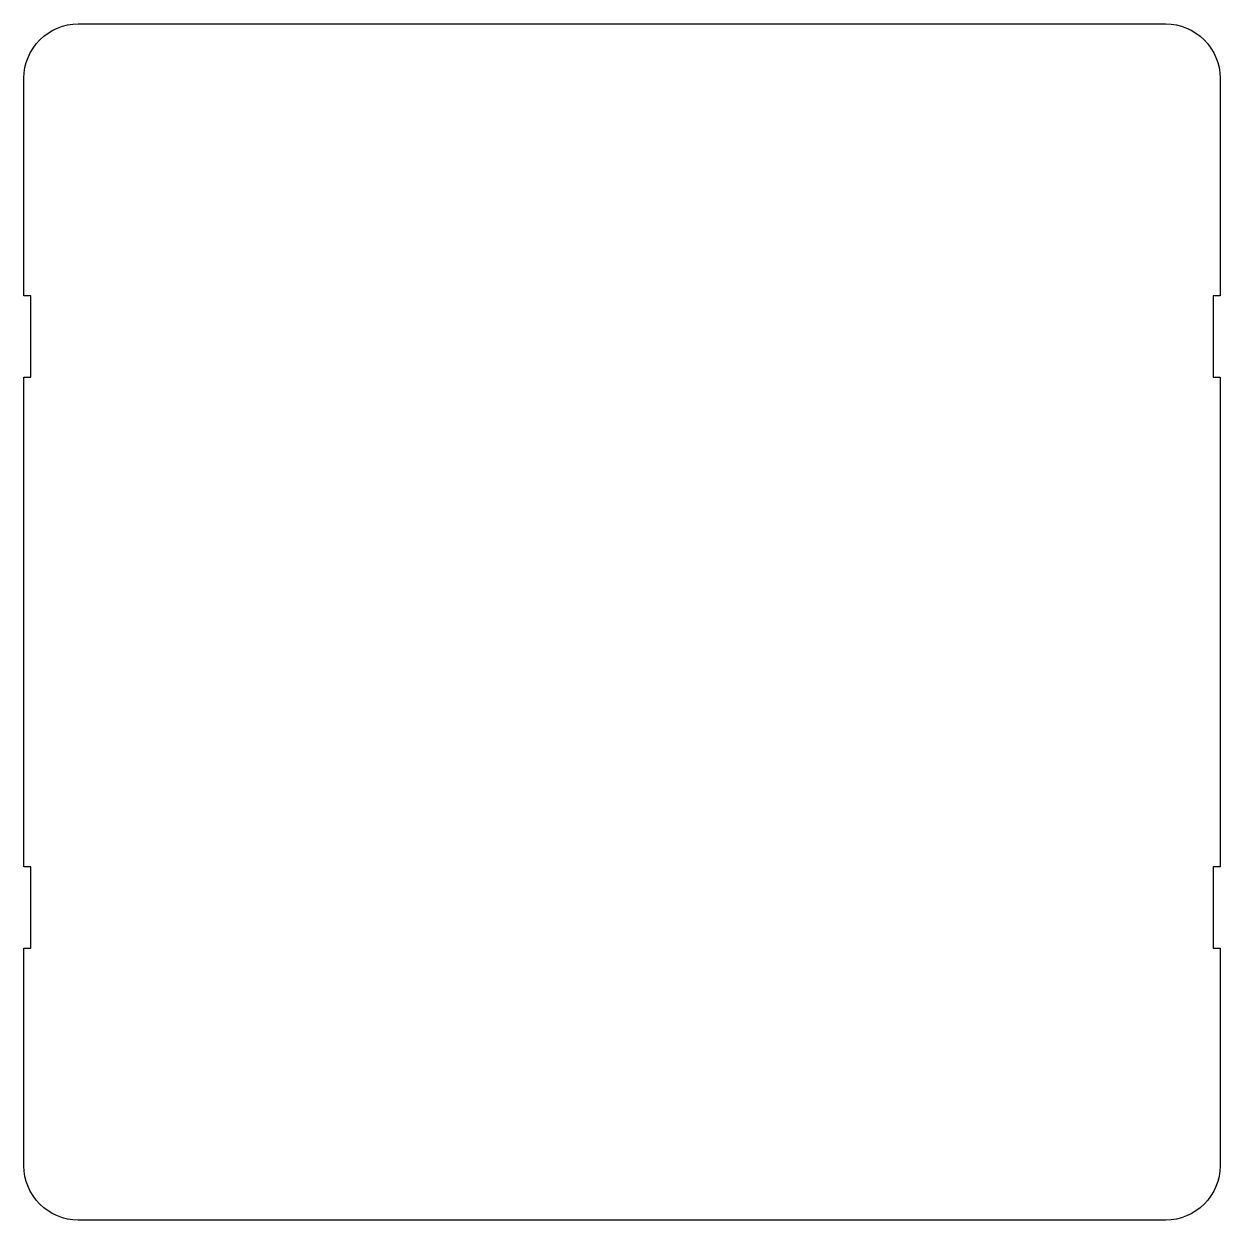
# Model space of a CAD drawing. Header units: millimetres. Extents: x -22 to 22, y -22 to 22.
import ezdxf

# ---------------------------------------------------------------- set-up
doc = ezdxf.new("R2010")
doc.units = ezdxf.units.MM
doc.layers.get('0').update_dxf_attribs({"linetype": 'CONTINUOUS'})

msp = doc.modelspace()

# ---------------------------------------------------------------- linework, layer by layer
msp.add_lwpolyline([(22, -12), (22, -20, -0.414214), (20, -22), (-20, -22, -0.414214), (-22, -20), (-22, -12), (-21.75, -12), (-21.75, -9), (-22, -9), (-22, 9), (-21.75, 9), (-21.75, 12), (-22, 12), (-22, 20, -0.414214), (-20, 22), (20, 22, -0.414214), (22, 20), (22, 12), (21.75, 12), (21.75, 9), (22, 9), (22, -9), (21.75, -9), (21.75, -12)], format="xyb", close=True)

doc.saveas('drawing.dxf')
